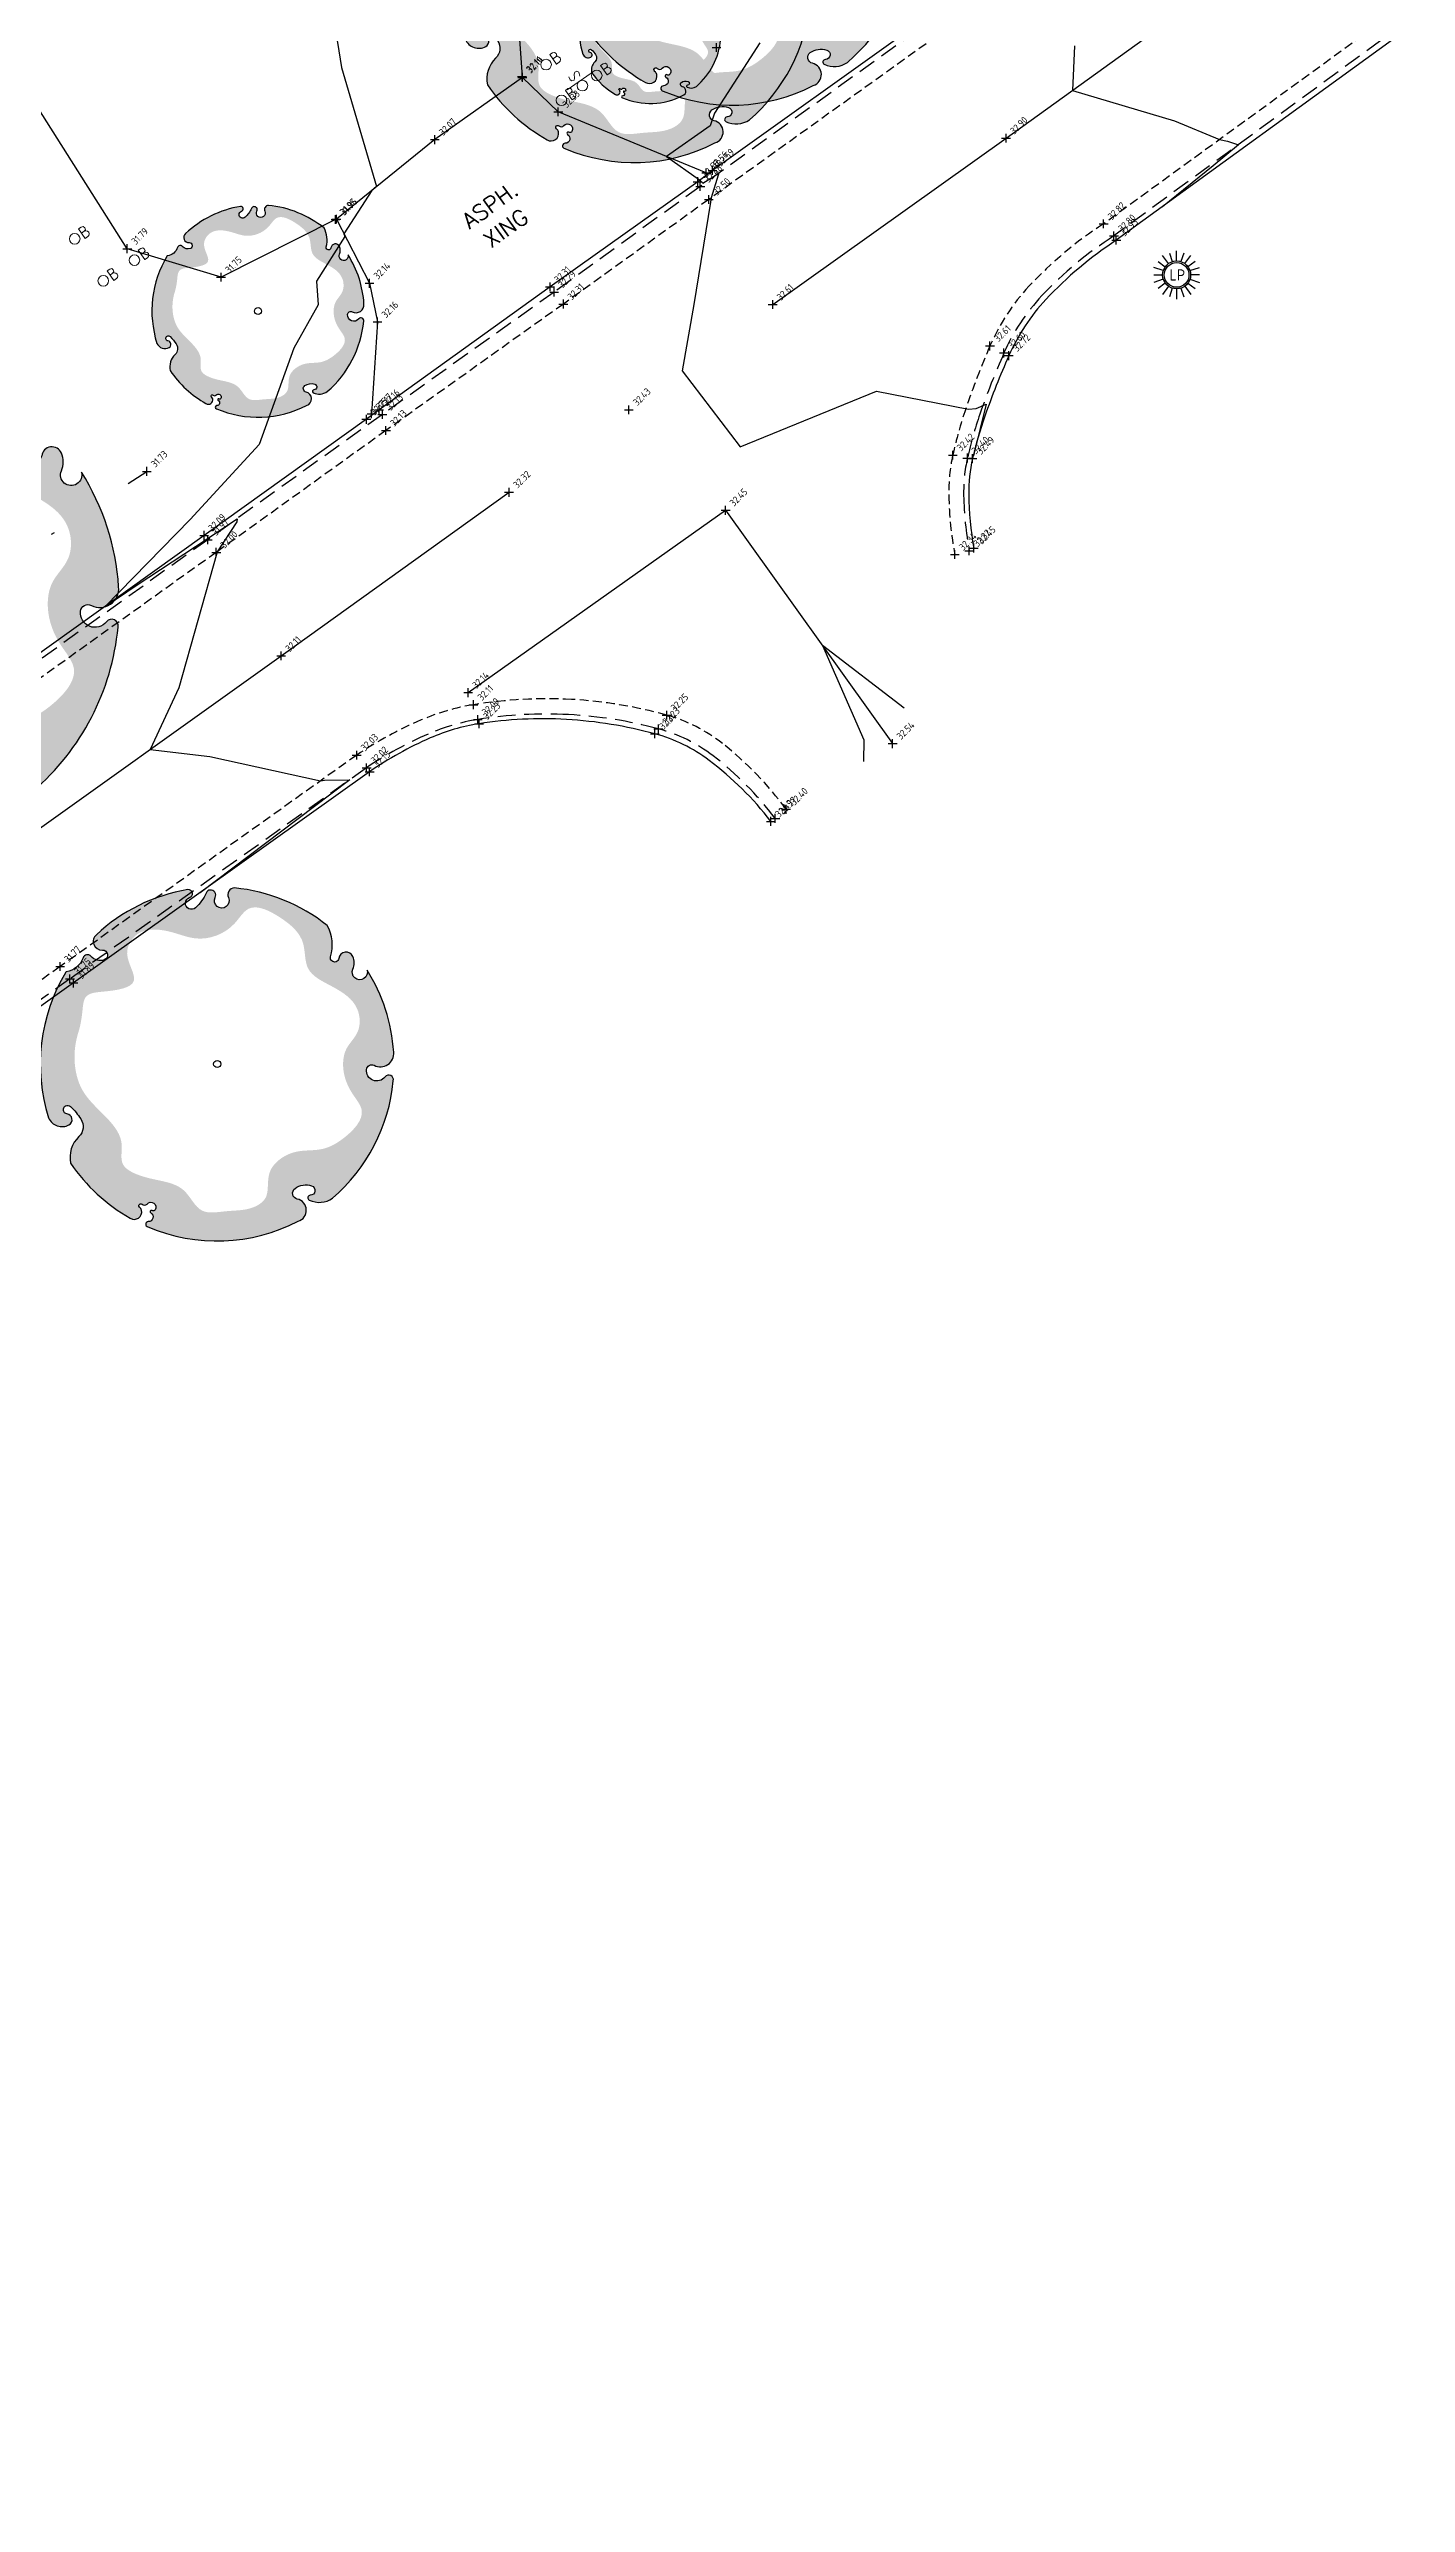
# Model space of a CAD drawing. Header units: metres. Extents: x 246075 to 247503, y 7418632 to 7419642.
# Drawn here: x 246686.1 to 246724.5, y 7418750 to 7418819.3 of the extents above; entities that cross this region are included whole.
import ezdxf
from ezdxf.enums import TextEntityAlignment as Align

# ---------------------------------------------------------------- set-up
doc = ezdxf.new("R2010")
doc.units = ezdxf.units.M
for name, pattern in [('DASHDOT', [10, 5, -2.5, 0, -2.5]), ('DASHED', [0.75, 0.5, -0.25]), ('HIDDEN', [0.375, 0.25, -0.125])]:
    doc.linetypes.add(name, pattern=pattern)
for name, color, linetype in [('-TEXT', 7, 'Continuous'), ('103_TOE_OF_BATTER', 37, 'DASHDOT'), ('103_TOE_OF_BATTER-L', 37, 'DASHDOT'), ('103_TOE_OF_BATTER-S', 37, 'DASHDOT'), ('104_EXISTING_SURFACE-L', 35, 'Continuous'), ('104_EXISTING_SURFACE-S', 35, 'Continuous'), ('201_SINGLE_TREE-H', 63, 'Continuous'), ('201_SINGLE_TREE-S', 96, 'Continuous'), ('403_EDGE_OF_BITUMEN', 8, 'Continuous'), ('403_EDGE_OF_BITUMEN-L', 8, 'Continuous'), ('403_EDGE_OF_BITUMEN-S', 8, 'Continuous'), ('405_EDGE_FORMATION', 33, 'Continuous'), ('405_EDGE_FORMATION-L', 33, 'Continuous'), ('405_EDGE_FORMATION-S', 33, 'Continuous'), ('408_BACK_OF_KERB', 10, 'Continuous'), ('408_BACK_OF_KERB-L', 10, 'Continuous'), ('408_BACK_OF_KERB-S', 10, 'Continuous'), ('418_LANE_LINE_SOLID', 53, 'Continuous'), ('418_LANE_LINE_SOLID-L', 53, 'Continuous'), ('418_LANE_LINE_SOLID-S', 53, 'Continuous'), ('EX-BOLLARD_(SLS)', 89, 'Continuous'), ('EX-TRAFFIC_SIGN_(SLS)', 89, 'Continuous'), ('Surface_Contours_Major', 4, 'Continuous'), ('Surface_Contours_Minor', 253, 'Continuous')]:
    doc.layers.add(name, color=color, linetype=linetype)
for name, color, linetype, true_color in [('406_LIP_OF_KERB', 7, 'HIDDEN', 0xff4100), ('406_LIP_OF_KERB-L', 7, 'HIDDEN', 0xff4100), ('406_LIP_OF_KERB-S', 7, 'HIDDEN', 0xff4100), ('407_INVERT_OF_KERB', 7, 'DASHED', 0xff4100), ('407_INVERT_OF_KERB-L', 7, 'DASHED', 0xff4100), ('407_INVERT_OF_KERB-S', 7, 'DASHED', 0xff4100), ('EX-LIGHT_(SLS)', 7, 'Continuous', 0xffa500)]:
    doc.layers.add(name, color=color, linetype=linetype, true_color=true_color)
doc.styles.add('ISO', font='iso.shx')
doc.styles.add('ISO2.5', font='isocp.shx', dxfattribs={"height": 2.5})
doc.styles.get("Standard").update_dxf_attribs({"font": 'SIMPLEX.shx'})

# ---------------------------------------------------------------- blocks, each defined once
blk = doc.blocks.new('SP')
at = {"color": 0, "linetype": 'Continuous', "lineweight": 13}
for p, q in [((0.15, 0.423), (0.15, -0.406)), ((0.28, 0.165), (0.263, 0.104)), ((0.263, 0.104), (0.302, 0.059)), ((0.335, 0.192), (0.28, 0.165)), ((0.302, 0.059), (0.401, 0.004)), ((0.424, 0.176), (0.335, 0.192)), ((0.401, 0.004), (0.407, 0.004)), ((0.44, -0.04), (0.401, 0.004)), ((0.401, 0.004), (0.407, 0.004)), ((0.263, -0.096), (0.368, -0.129)), ((0.368, -0.129), (0.424, -0.101)), ((0.368, -0.129), (0.374, -0.129)), ((0.424, -0.101), (0.44, -0.04))]:
    blk.add_line(p, q, dxfattribs=at)
blk.add_circle((0, 0), 0.15, dxfattribs=at)
blk = doc.blocks.new('LP')
at = {"layer": 'EX-LIGHT_(SLS)', "color": 0}
for p, q in [((-0.377, 0.122), (-0.647, 0.21)), ((-0.647, 0), (-0.396, 0)), ((-0.524, 0.381), (-0.32, 0.233)), ((-0.233, 0.32), (-0.4, 0.551)), ((-0.2, 0.616), (-0.122, 0.377)), ((0, 0.396), (0, 0.681)), ((0.2, 0.616), (0.122, 0.377)), ((0.233, 0.32), (0.4, 0.551)), ((0.524, 0.381), (0.32, 0.233)), ((0.377, 0.122), (0.647, 0.21)), ((-0.377, -0.122), (-0.647, -0.21)), ((-0.32, -0.233), (-0.524, -0.381)), ((-0.233, -0.32), (-0.4, -0.551)), ((-0.122, -0.377), (-0.2, -0.616)), ((0, -0.396), (0, -0.681)), ((0.122, -0.377), (0.2, -0.616)), ((0.233, -0.32), (0.4, -0.551)), ((0.32, -0.233), (0.524, -0.381)), ((0.377, -0.122), (0.647, -0.21)), ((0.647, 0), (0.396, 0))]:
    blk.add_line(p, q, dxfattribs=at)
for radius in [0.396, 0.349]:
    blk.add_circle((0, 0), radius, dxfattribs=at)
at = {"layer": 'EX-LIGHT_(SLS)', "color": 0, "style": 'ISO'}
blk.add_text('LP', height=0.315, dxfattribs=at).set_placement((0.02, 0), align=Align.MIDDLE_CENTER)
blk = doc.blocks.new('BOLR')
at = {"color": 0, "linetype": 'Continuous', "lineweight": 13}
for p, q in [((0.339, 0.168), (0.251, 0.168)), ((0.251, 0.168), (0.251, -0.159)), ((0.339, 0.024), (0.251, 0.024)), ((0.251, 0.024), (0.256, 0.024)), ((0.395, 0.146), (0.339, 0.168)), ((0.339, 0.024), (0.395, 0.04)), ((0.384, 0.007), (0.339, 0.024)), ((0.417, -0.026), (0.384, 0.007)), ((0.411, 0.096), (0.395, 0.146)), ((0.395, 0.04), (0.411, 0.096)), ((0.251, -0.159), (0.339, -0.159)), ((0.251, -0.159), (0.256, -0.159)), ((0.339, -0.159), (0.384, -0.148)), ((0.384, -0.148), (0.417, -0.115)), ((0.433, -0.07), (0.417, -0.026)), ((0.417, -0.115), (0.433, -0.07))]:
    blk.add_line(p, q, dxfattribs=at)
blk.add_circle((0, 0), 0.15, dxfattribs=at)
blk = doc.blocks.new('CROSS')
at = {"color": 0, "linetype": 'Continuous'}
for p, q in [((-0.5, 0), (0.5, 0)), ((0, -0.5), (0, 0.5))]:
    blk.add_line(p, q, dxfattribs=at)
blk = doc.blocks.new('201C')
at = {"layer": '201_SINGLE_TREE-H', "transparency": 33554534}
h = blk.add_hatch(color=256, dxfattribs=at)
h.paths.add_polyline_path([(-0.3717, -0.3344, 0.222926), (0.0196, -0.4996, 0.770799), (0.0439, -0.4417, -0.650302), (0.0511, -0.4116, -0.234737), (0.0964, -0.4247, -0.847312), (0.0816, -0.4475, 0.78443), (0.0732, -0.4583, 0.276934), (0.1352, -0.4813, 0.193599), (0.4309, -0.2536, 0.800435), (0.4144, -0.2337, -0.75216), (0.3757, -0.1925, -0.528914), (0.4006, -0.1909, 0.594112), (0.4663, -0.1804, 0.123805), (0.4962, 0.0616, -1.41759), (0.4607, 0.0811, 0.206906), (0.4758, 0.1133, 0.759729), (0.4374, 0.1252, -1.073307), (0.4187, 0.1392, 0.194379), (0.4474, 0.2231, 0.144612), (0.2544, 0.4304, 0.53339), (0.2277, 0.4128, -1.592592), (0.1939, 0.4293, 1.030038), (0.1758, 0.4513, -0.10361), (0.1314, 0.4262, -1.238487), (0.1282, 0.4593, 0.884725), (0.1336, 0.4818, 0.147549), (-0.1551, 0.4753, 0.71725), (-0.1579, 0.4291, -0.864032), (-0.1646, 0.4015, -0.310704), (-0.1946, 0.4266, 0.58143), (-0.2167, 0.4321, -0.281558), (-0.2766, 0.4162), (-0.2775, 0.4159, 0.217121), (-0.4959, 0.0634), (-0.4959, 0.0634, 0.440011), (-0.4522, 0.021, 0.723973), (-0.4442, 0.0516, -1.384648), (-0.4262, 0.0659, -0.051107), (-0.4149, 0.0223, -0.361502), (-0.441, -0.0208, 0.256822), (-0.4937, -0.0791, 0.116166), (-0.4065, -0.2911, 0.67803), (-0.3682, -0.2843, 0.170035), (-0.3696, -0.274, -1.054701), (-0.3596, -0.2696, 0.431903), (-0.3468, -0.2749, -0.910728), (-0.3329, -0.2993, -0.42046), (-0.3418, -0.2976, 1.007885), (-0.3479, -0.3018, -0.766634), (-0.3646, -0.3216, 0.938602), (-0.3717, -0.3344)])
edge = h.paths.add_edge_path(flags=16)
edge.add_spline(control_points=[(-0.3177, 0.2468), (-0.303, 0.2628), (-0.2856, 0.2893), (-0.256, 0.3411), (-0.1928, 0.3155), (-0.0921, 0.286), (-0.1162, 0.3941), (-0.0359, 0.4462), (0.0392, 0.3985), (0.1028, 0.3299), (0.1957, 0.3214), (0.2784, 0.3804), (0.3442, 0.2961), (0.3785, 0.2147), (0.3303, 0.1307), (0.3915, 0.0592), (0.4378, -0.0139), (0.4055, -0.0919), (0.3459, -0.1091), (0.3102, -0.1666), (0.3057, -0.2282), (0.3286, -0.3091), (0.2408, -0.3447), (0.1647, -0.3496), (0.103, -0.3142), (0.0463, -0.3153), (0.0047, -0.3356), (-0.0139, -0.3682), (-0.0327, -0.4069), (-0.0927, -0.4151), (-0.1463, -0.3868), (-0.23, -0.3665), (-0.2245, -0.2773), (-0.2864, -0.2294), (-0.3344, -0.1941), (-0.3737, -0.1409), (-0.3276, -0.0866), (-0.344, -0.0009), (-0.3866, 0.0828), (-0.3665, 0.1796), (-0.3359, 0.2271), (-0.3177, 0.2468)], knot_values=[0, 0, 0, 0, 0.064972, 0.101243, 0.15652, 0.245586, 0.324463, 0.387907, 0.486094, 0.554514, 0.671826, 0.728629, 0.823661, 0.919885, 0.989953, 1.075257, 1.171704, 1.23593, 1.293575, 1.346478, 1.426142, 1.479146, 1.570817, 1.644481, 1.712561, 1.774901, 1.807, 1.846291, 1.885582, 1.928182, 2.007036, 2.074591, 2.151638, 2.226455, 2.293426, 2.340744, 2.397548, 2.47317, 2.587294, 2.673595, 2.754259, 2.754259, 2.754259, 2.754259], degree=3, periodic=0)
at = {"layer": '201_SINGLE_TREE-S'}
blk.add_lwpolyline([(-0.3717, -0.3344, 0.222926), (0.0196, -0.4996, 0.770799), (0.0439, -0.4417, -0.650302), (0.0511, -0.4116, -0.234737), (0.0964, -0.4247, -0.847312), (0.0816, -0.4475, 0.78443), (0.0732, -0.4583, 0.276934), (0.1352, -0.4813, 0.193599), (0.4309, -0.2536, 0.800435), (0.4144, -0.2337, -0.75216), (0.3757, -0.1925, -0.528914), (0.4006, -0.1909, 0.594112), (0.4663, -0.1804, 0.123805), (0.4962, 0.0616, -1.41759), (0.4607, 0.0811, 0.206906), (0.4758, 0.1133, 0.759729), (0.4374, 0.1252, -1.073307), (0.4187, 0.1392, 0.194379), (0.4474, 0.2231, 0.144612), (0.2544, 0.4304, 0.53339), (0.2277, 0.4128, -1.592592), (0.1939, 0.4293, 1.030038), (0.1758, 0.4513, -0.10361), (0.1314, 0.4262, -1.238487), (0.1282, 0.4593, 0.884725), (0.1336, 0.4818, 0.147549), (-0.1551, 0.4753, 0.71725), (-0.1579, 0.4291, -0.864032), (-0.1646, 0.4015, -0.310704), (-0.1946, 0.4266, 0.58143), (-0.2167, 0.4321, -0.281558), (-0.2766, 0.4162), (-0.2775, 0.4159, 0.217121), (-0.4959, 0.0634), (-0.4959, 0.0634, 0.440011), (-0.4522, 0.021, 0.723973), (-0.4442, 0.0516, -1.384648), (-0.4262, 0.0659, -0.051107), (-0.4149, 0.0223, -0.361502), (-0.441, -0.0208, 0.256822), (-0.4937, -0.0791, 0.116166), (-0.4065, -0.2911, 0.67803), (-0.3682, -0.2843, 0.170035), (-0.3696, -0.274, -1.054701), (-0.3596, -0.2696, 0.431903), (-0.3468, -0.2749, -0.910728), (-0.3329, -0.2993, -0.42046), (-0.3418, -0.2976, 1.007885), (-0.3479, -0.3018, -0.766634), (-0.3646, -0.3216, 0.938602), (-0.3717, -0.3344)], format="xyb", dxfattribs=at)
blk = doc.blocks.new('201T')
at = {"layer": '201_SINGLE_TREE-S'}
blk.add_circle((0, 0), 0.5, dxfattribs=at)
blk = doc.blocks.new('AX')
at = {"layer": '-TEXT'}
for s, p in [('ASPH.', (-0.01, 0.119)), ('XING', (-0.031, -0.672))]:
    blk.add_text(s, height=0.45, dxfattribs=at).set_placement(p, align=Align.CENTER)

msp = doc.modelspace()

# ---------------------------------------------------------------- linework, layer by layer
at = {"layer": '103_TOE_OF_BATTER'}
msp.add_lwpolyline([(246551.232, 7418711.778), (246559.03, 7418716.094), (246567.908, 7418722.08), (246576.661, 7418728.452), (246585.422, 7418734.498), (246593.946, 7418740.59), (246597.434, 7418742.946), (246601.287, 7418745.471), (246607.841, 7418750.535), (246615.992, 7418756.199), (246625.601, 7418763.246), (246634.223, 7418769.149), (246642.945, 7418775.443), (246651.209, 7418781.527), (246661.762, 7418788.969), (246662.068, 7418789.398), (246662.464, 7418789.66), (246670.725, 7418795.494), (246679.955, 7418801.462), (246688.91, 7418807.373)], dxfattribs=at)
at = {"layer": '403_EDGE_OF_BITUMEN'}
for p, q in [((246699.521, 7418818.507), (246697.046, 7418816.749)), ((246700.536, 7418817.533), (246699.521, 7418818.507)), ((246704.718, 7418815.811), (246700.536, 7418817.533)), ((246697.046, 7418816.749), (246694.265, 7418814.499)), ((246694.265, 7418814.499), (246695.2, 7418812.689)), ((246695.2, 7418812.689), (246695.429, 7418811.594)), ((246695.429, 7418811.594), (246695.262, 7418808.998))]:
    msp.add_line(p, q, dxfattribs=at)
at = {"layer": '405_EDGE_FORMATION'}
for p, q in [((246688.358, 7418813.665), (246683.377, 7418821.515)), ((246699.33, 7418821.046), (246699.511, 7418818.533)), ((246694.239, 7418814.492), (246691.006, 7418812.861)), ((246691.006, 7418812.861), (246688.358, 7418813.665))]:
    msp.add_line(p, q, dxfattribs=at)
at = {"layer": '406_LIP_OF_KERB'}
for p, q in [((246724.177, 7418820.353), (246715.943, 7418814.369)), ((246710.927, 7418819.458), (246704.787, 7418815.056)), ((246704.787, 7418815.056), (246700.678, 7418812.101)), ((246700.678, 7418812.101), (246695.667, 7418808.529)), ((246695.667, 7418808.529), (246690.871, 7418805.083)), ((246690.871, 7418805.083), (246682.199, 7418798.886)), ((246694.839, 7418799.353), (246686.459, 7418793.376)), ((246686.459, 7418793.376), (246677.02, 7418786.653))]:
    msp.add_line(p, q, dxfattribs=at)
for points in [[(246715.943, 7418814.369, 0.062394), (246713.834, 7418812.603, 0.085564), (246712.733, 7418810.917, 0.019818), (246712.047, 7418809.137, 0.027907), (246711.682, 7418807.831, 0.059412), (246711.569, 7418806.693, 0.040384), (246711.739, 7418805.021)], [(246706.973, 7418797.821, 0.067317), (246705.176, 7418799.679, 0.098881), (246703.599, 7418800.482, 0.054927), (246700.912, 7418800.926, 0.053873), (246698.139, 7418800.777, 0.061659), (246696.662, 7418800.346, 0.045598), (246694.839, 7418799.353)]]:
    msp.add_lwpolyline(points, format="xyb", dxfattribs=at)
at = {"layer": '407_INVERT_OF_KERB'}
for p, q in [((246724.386, 7418819.995), (246716.236, 7418814.028)), ((246710.678, 7418819.833), (246704.547, 7418815.422)), ((246704.547, 7418815.422), (246700.42, 7418812.44)), ((246700.42, 7418812.44), (246695.564, 7418808.981)), ((246695.564, 7418808.981), (246690.633, 7418805.441)), ((246690.633, 7418805.441), (246681.911, 7418799.203)), ((246695.119, 7418798.995), (246686.738, 7418793.031)), ((246686.738, 7418793.031), (246677.269, 7418786.308))]:
    msp.add_line(p, q, dxfattribs=at)
for points in [[(246716.236, 7418814.028, 0.062094), (246714.2, 7418812.338, 0.084936), (246713.129, 7418810.72, 0.020046), (246712.447, 7418808.988, 0.028971), (246712.095, 7418807.748, 0.059823), (246711.989, 7418806.691, 0.040307), (246712.147, 7418805.126)], [(246706.666, 7418797.564, 0.067393), (246704.907, 7418799.334, 0.0982), (246703.364, 7418800.095, 0.052644), (246700.823, 7418800.497, 0.052814), (246698.261, 7418800.36, 0.062749), (246696.858, 7418799.949, 0.046163), (246695.119, 7418798.995)]]:
    msp.add_lwpolyline(points, format="xyb", dxfattribs=at)
at = {"layer": '408_BACK_OF_KERB'}
for p, q in [((246710.589, 7418819.948), (246704.891, 7418815.878)), ((246724.485, 7418819.842), (246716.303, 7418813.905)), ((246704.891, 7418815.878), (246704.475, 7418815.558)), ((246704.475, 7418815.558), (246700.302, 7418812.586)), ((246700.302, 7418812.586), (246695.47, 7418809.11)), ((246695.113, 7418808.845), (246690.53, 7418805.563)), ((246695.47, 7418809.11), (246695.113, 7418808.845)), ((246690.53, 7418805.563), (246681.822, 7418799.32)), ((246695.204, 7418798.882), (246686.836, 7418792.913)), ((246686.836, 7418792.913), (246677.354, 7418786.147))]:
    msp.add_line(p, q, dxfattribs=at)
for points in [[(246716.303, 7418813.905, 0.060822), (246714.315, 7418812.232, 0.083279), (246713.267, 7418810.643, 0.01949), (246712.589, 7418808.936, 0.028652), (246712.241, 7418807.735, 0.059444), (246712.133, 7418806.722, 0.039655), (246712.274, 7418805.204)], [(246706.543, 7418797.479, 0.066494), (246704.799, 7418799.202, 0.095893), (246703.264, 7418799.954, 0.051747), (246700.765, 7418800.36, 0.053014), (246698.295, 7418800.24, 0.064989), (246696.917, 7418799.837, 0.047467), (246695.204, 7418798.882)]]:
    msp.add_lwpolyline(points, format="xyb", dxfattribs=at)
at = {"layer": '418_LANE_LINE_SOLID'}
for p, q in [((246713.186, 7418816.788), (246721.99, 7418823.133)), ((246706.594, 7418812.087), (246713.186, 7418816.788)), ((246692.707, 7418802.157), (246699.144, 7418806.781)), ((246697.987, 7418801.118), (246705.263, 7418806.272)), ((246705.263, 7418806.272), (246709.981, 7418799.678)), ((246684.189, 7418796.081), (246692.707, 7418802.157))]:
    msp.add_line(p, q, dxfattribs=at)
at = {"layer": 'Surface_Contours_Major'}
for points, elevation in [([(246693.407, 7418825.019), (246694.411, 7418818.791), (246695.4, 7418815.426), (246695.266, 7418815.309), (246694.479, 7418814.087), (246694.5, 7418814.006), (246693.705, 7418812.751), (246693.746, 7418812.077), (246693.064, 7418810.85), (246692.085, 7418808.127), (246690.132, 7418806.009), (246687.731, 7418803.557), (246688.632, 7418804.163), (246690.61, 7418805.469), (246691.051, 7418805.758), (246691.461, 7418806.035), (246691.457, 7418805.946), (246690.898, 7418805.102), (246690.884, 7418805.064), (246689.816, 7418801.257), (246689, 7418799.513), (246690.685, 7418799.315), (246693.815, 7418798.622), (246693.925, 7418798.64), (246694.645, 7418798.657), (246694.108, 7418798.253), (246690.412, 7418795.464)], 32), ([(246715.121, 7418819.401), (246715.063, 7418818.141), (246717.95, 7418817.277), (246719.222, 7418816.752), (246719.443, 7418816.702), (246719.753, 7418816.603), (246719.04, 7418816.004), (246717.608, 7418814.852)], 33)]:
    msp.add_lwpolyline(points, dxfattribs=dict(at, elevation=elevation))
at = {"layer": 'Surface_Contours_Minor', "elevation": 32.5}
for points in [[(246706.232, 7418819.483), (246704.945, 7418817.492), (246704.826, 7418817.134), (246703.594, 7418816.275), (246704.525, 7418815.61), (246704.538, 7418815.606), (246704.616, 7418815.513), (246705.069, 7418815.798), (246705.056, 7418815.744), (246704.855, 7418815.105), (246704.834, 7418814.981), (246704.366, 7418812.093), (246704.038, 7418810.216), (246705.674, 7418808.065), (246709.526, 7418809.636), (246712.126, 7418809.134), (246712.344, 7418809.152), (246712.625, 7418809.271), (246712.289, 7418807.896), (246712.267, 7418807.807)], [(246710.312, 7418800.684), (246707.996, 7418802.452), (246709.169, 7418799.78), (246709.159, 7418799.17)]]:
    msp.add_lwpolyline(points, dxfattribs=at)

# ---------------------------------------------------------------- block references
at = {"layer": '-TEXT', "rotation": 35.73668210161751}
msp.add_blockref('AX', (246698.817, 7418814.626), dxfattribs=at)
at = {"layer": '103_TOE_OF_BATTER-S', "xscale": 0.25, "yscale": 0.25, "zscale": 0.25}
for p in [(246705.005, 7418819.352), (246688.91, 7418807.373)]:
    msp.add_blockref('CROSS', p, dxfattribs=at)
at = {"layer": '104_EXISTING_SURFACE-S', "xscale": 0.25, "yscale": 0.25, "zscale": 0.25}
msp.add_blockref('CROSS', (246702.529, 7418809.111), dxfattribs=at)
at = {"layer": '201_SINGLE_TREE-S', "rotation": 25}
for name, p, xscale, yscale, zscale in [('201C', (246705.451, 7418822.723), 10, 10, 10), ('201C', (246702.674, 7418821.1), 10, 10, 10), ('201C', (246703.133, 7418819.77), 4, 4, 4), ('201C', (246692.052, 7418811.903), 6, 6, 6), ('201C', (246681.129, 7418803.636), 14, 14, 14), ('201T', (246692.052, 7418811.903), 0.2, 0.2, 0.2), ('201C', (246690.897, 7418790.622), 10, 10, 10), ('201T', (246690.897, 7418790.622), 0.2, 0.2, 0.2)]:
    msp.add_blockref(name, p, dxfattribs=dict(at, xscale=xscale, yscale=yscale, zscale=zscale))
at = {"layer": '403_EDGE_OF_BITUMEN-S', "xscale": 0.25, "yscale": 0.25, "zscale": 0.25}
for p in [(246699.521, 7418818.507), (246700.536, 7418817.533), (246697.046, 7418816.749), (246704.718, 7418815.811), (246694.265, 7418814.499), (246695.2, 7418812.689), (246695.429, 7418811.594), (246695.262, 7418808.998)]:
    msp.add_blockref('CROSS', p, dxfattribs=at)
at = {"layer": '405_EDGE_FORMATION-S', "xscale": 0.25, "yscale": 0.25, "zscale": 0.25}
for p in [(246699.511, 7418818.533), (246694.239, 7418814.492), (246688.358, 7418813.665), (246691.006, 7418812.861)]:
    msp.add_blockref('CROSS', p, dxfattribs=at)
at = {"layer": '406_LIP_OF_KERB-S', "xscale": 0.25, "yscale": 0.25, "zscale": 0.25}
for p in [(246704.787, 7418815.056), (246715.943, 7418814.369), (246700.678, 7418812.101), (246712.733, 7418810.917), (246695.667, 7418808.529), (246711.682, 7418807.831), (246690.871, 7418805.083), (246711.739, 7418805.021), (246698.139, 7418800.777), (246703.599, 7418800.482), (246694.839, 7418799.353), (246706.973, 7418797.821), (246686.459, 7418793.376)]:
    msp.add_blockref('CROSS', p, dxfattribs=at)
at = {"layer": '407_INVERT_OF_KERB-S', "xscale": 0.25, "yscale": 0.25, "zscale": 0.25}
for p in [(246704.547, 7418815.422), (246716.236, 7418814.028), (246700.42, 7418812.44), (246713.129, 7418810.72), (246695.564, 7418808.981), (246712.095, 7418807.748), (246690.633, 7418805.441), (246712.147, 7418805.126), (246698.261, 7418800.36), (246703.364, 7418800.095), (246695.119, 7418798.995), (246706.666, 7418797.564), (246686.738, 7418793.031)]:
    msp.add_blockref('CROSS', p, dxfattribs=at)
at = {"layer": '408_BACK_OF_KERB-S', "xscale": 0.25, "yscale": 0.25, "zscale": 0.25}
for p in [(246704.891, 7418815.878), (246704.475, 7418815.558), (246716.303, 7418813.905), (246700.302, 7418812.586), (246713.267, 7418810.643), (246695.113, 7418808.845), (246695.47, 7418809.11), (246712.241, 7418807.735), (246690.53, 7418805.563), (246712.274, 7418805.204), (246698.295, 7418800.24), (246703.264, 7418799.954), (246695.204, 7418798.882), (246706.543, 7418797.479), (246686.836, 7418792.913)]:
    msp.add_blockref('CROSS', p, dxfattribs=at)
at = {"layer": '418_LANE_LINE_SOLID-S', "xscale": 0.25, "yscale": 0.25, "zscale": 0.25}
for p in [(246713.186, 7418816.788), (246706.594, 7418812.087), (246699.144, 7418806.781), (246705.263, 7418806.272), (246692.707, 7418802.157), (246697.987, 7418801.118), (246709.981, 7418799.678)]:
    msp.add_blockref('CROSS', p, dxfattribs=at)
at = {"layer": 'EX-BOLLARD_(SLS)', "rotation": 35}
for p in [(246700.189, 7418818.869), (246701.622, 7418818.562), (246700.626, 7418817.859), (246686.872, 7418813.943), (246688.559, 7418813.342), (246687.679, 7418812.756)]:
    msp.add_blockref('BOLR', p, dxfattribs=at)
at = {"layer": 'EX-LIGHT_(SLS)'}
msp.add_blockref('LP', (246718.007, 7418812.924), dxfattribs=at)
at = {"layer": 'EX-TRAFFIC_SIGN_(SLS)', "rotation": 124.8050860184248}
msp.add_blockref('SP', (246701.217, 7418818.275), dxfattribs=at)

# ---------------------------------------------------------------- texts
at = {"layer": '103_TOE_OF_BATTER-L', "style": 'ISO2.5'}
msp.add_text('31.73', height=0.2, rotation=45, dxfattribs=at).set_placement((246689.077, 7418807.54), align=Align.MIDDLE_LEFT)
at = {"layer": '104_EXISTING_SURFACE-L', "style": 'ISO2.5'}
msp.add_text('32.43', height=0.2, rotation=45, dxfattribs=at).set_placement((246702.697, 7418809.279), align=Align.MIDDLE_LEFT)
at = {"layer": '403_EDGE_OF_BITUMEN-L', "style": 'ISO2.5'}
for s, p in [('32.19', (246699.688, 7418818.674)), ('32.33', (246700.703, 7418817.701)), ('32.07', (246697.214, 7418816.916)), ('32.56', (246704.886, 7418815.978)), ('31.96', (246694.432, 7418814.667)), ('32.14', (246695.368, 7418812.856)), ('32.16', (246695.596, 7418811.761)), ('32.17', (246695.429, 7418809.165))]:
    msp.add_text(s, height=0.2, rotation=45, dxfattribs=at).set_placement(p, align=Align.MIDDLE_LEFT)
at = {"layer": '405_EDGE_FORMATION-L', "style": 'ISO2.5'}
for s, p in [('32.16', (246699.679, 7418818.7)), ('31.95', (246694.407, 7418814.66)), ('31.79', (246688.525, 7418813.832)), ('31.75', (246691.173, 7418813.029))]:
    msp.add_text(s, height=0.2, rotation=45, dxfattribs=at).set_placement(p, align=Align.MIDDLE_LEFT)
at = {"layer": '406_LIP_OF_KERB-L', "style": 'ISO2.5'}
for s, p in [('32.50', (246704.955, 7418815.224)), ('32.82', (246716.111, 7418814.536)), ('32.31', (246700.845, 7418812.268)), ('32.61', (246712.901, 7418811.084)), ('32.13', (246695.835, 7418808.697)), ('32.42', (246711.849, 7418807.999)), ('32.00', (246691.038, 7418805.25)), ('32.34', (246711.907, 7418805.188)), ('32.11', (246698.306, 7418800.945)), ('32.25', (246703.767, 7418800.649)), ('32.03', (246695.006, 7418799.52)), ('32.40', (246707.14, 7418797.988)), ('31.77', (246686.626, 7418793.544))]:
    msp.add_text(s, height=0.2, rotation=45, dxfattribs=at).set_placement(p, align=Align.MIDDLE_LEFT)
at = {"layer": '407_INVERT_OF_KERB-L', "style": 'ISO2.5'}
for s, p in [('32.48', (246704.714, 7418815.589)), ('32.80', (246716.404, 7418814.195)), ('32.29', (246700.587, 7418812.607)), ('32.60', (246713.296, 7418810.887)), ('32.13', (246695.731, 7418809.148)), ('32.40', (246712.262, 7418807.915)), ('31.97', (246690.801, 7418805.608)), ('32.32', (246712.314, 7418805.293)), ('32.09', (246698.429, 7418800.527)), ('32.23', (246703.531, 7418800.262)), ('32.02', (246695.287, 7418799.162)), ('32.37', (246706.833, 7418797.732)), ('31.75', (246686.906, 7418793.199))]:
    msp.add_text(s, height=0.2, rotation=45, dxfattribs=at).set_placement(p, align=Align.MIDDLE_LEFT)
at = {"layer": '408_BACK_OF_KERB-L', "style": 'ISO2.5'}
for s, p in [('32.59', (246705.059, 7418816.046)), ('32.48', (246704.642, 7418815.725)), ('32.93', (246716.47, 7418814.073)), ('32.31', (246700.469, 7418812.754)), ('32.72', (246713.434, 7418810.811)), ('32.25', (246695.28, 7418809.012)), ('32.16', (246695.637, 7418809.277)), ('32.49', (246712.408, 7418807.903)), ('32.09', (246690.697, 7418805.731)), ('32.45', (246712.441, 7418805.371)), ('32.23', (246698.463, 7418800.407)), ('32.34', (246703.432, 7418800.121)), ('32.15', (246695.371, 7418799.049)), ('32.49', (246706.711, 7418797.646)), ('31.89', (246687.003, 7418793.081))]:
    msp.add_text(s, height=0.2, rotation=45, dxfattribs=at).set_placement(p, align=Align.MIDDLE_LEFT)
at = {"layer": '418_LANE_LINE_SOLID-L', "style": 'ISO2.5'}
for s, p in [('32.90', (246713.353, 7418816.955)), ('32.61', (246706.762, 7418812.255)), ('32.32', (246699.312, 7418806.949)), ('32.45', (246705.43, 7418806.439)), ('32.11', (246692.874, 7418802.324)), ('32.14', (246698.154, 7418801.286)), ('32.54', (246710.148, 7418799.845))]:
    msp.add_text(s, height=0.2, rotation=45, dxfattribs=at).set_placement(p, align=Align.MIDDLE_LEFT)

doc.saveas('drawing.dxf')
